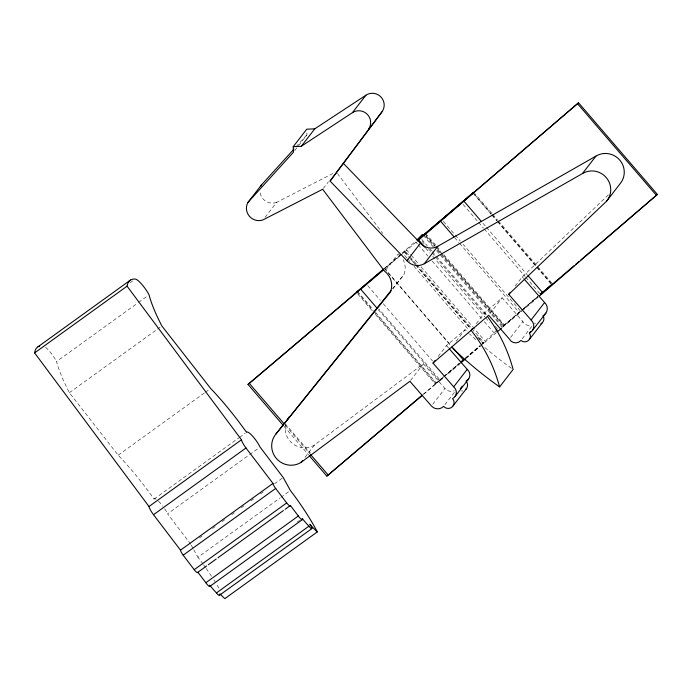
<?xml version="1.0" encoding="UTF-8"?>
<svg xmlns="http://www.w3.org/2000/svg" width="692" height="692" viewBox="0 0 692 692"><rect width="100%" height="100%" fill="white"/><g stroke="black" fill="none" stroke-linecap="round" stroke-linejoin="round"><path stroke-width="0.52" stroke-dasharray="3.46 2.59" d="M375.341 314.393L435.19 383.939L442.802 377.391M294.697 150.614L297.915 146.453M298.555 145.623L306.928 134.81L306.798 131.073M265.097 217.314L276.679 202.341L334.245 172.784M323.294 188.432L328.44 181.78M385.98 269.646L398.211 253.843A17.94 17.603 37.7 0 1 399.673 255.106M393.021 288.676L403.964 274.534A17.94 17.603 37.7 0 0 403.142 259.716M304.982 457.377L314.635 444.904L423.409 363.81L444.93 388.497A8.278 8.122 37.7 0 0 454.324 390.781M410.538 380.453L423.409 363.81M438.148 356.432L446.513 345.619L465.085 329.669A410.391 402.701 37.7 0 0 468.847 333.259M456.071 341.32L465.085 329.669M476.278 323.683L484.642 312.87L502.184 297.802L522.875 321.546A6.963 6.833 37.7 0 0 531.672 324.963M489.953 313.614L502.184 297.802M515.177 286.03L522.252 276.887L609.107 194.21M432.699 404.301L444.93 388.497M444.887 404.682L455.18 391.378M510.653 337.35L522.875 321.546M522.175 338.803L531.828 326.321M392.433 288.841L403.964 274.534M441.461 253.756L503.646 325.465L501.562 326.97M296.107 146.739L306.928 134.81M378.342 309.687L439.602 380.877L440.224 380.202L378.965 309.021M402.26 253.09L415.347 241.456L417.458 243.913M481.113 344.728L497.107 330.119M445.198 375.687L459.791 363.11M538.229 297.11L523.325 309.904M460.163 363.611L446.548 375.384M523.533 308.909L538.039 296.453M496.354 332.662L466.183 358.24M416.264 242.088L400.504 255.435M502.401 327.454L522.512 310.57M520.739 311.089L503.802 325.534A32.706 0.77 -40.7 0 1 503.049 326.503L436.86 249.587M384.32 268.375L401.438 253.782M385.306 268.003L401.135 254.509M443.615 376.699L459.107 363.499M465.629 357.937L480.3 345.429M503.421 325.759L522.356 309.635M523.178 308.935L537.174 297.015M435.225 383.922L443.157 377.192M443.97 376.5L459.445 363.309M465.154 358.447L479.816 345.948M521.56 310.397L537.866 296.496M465.742 358.292L479.997 346.147M503.049 326.503L520.817 311.357L463.078 244.267M399.682 256.135L384.856 268.695L450.336 344.789M423.054 394.449L443.555 377.071M423.755 394.146L440.224 380.202M416.255 263.972L404.993 250.885L404.214 251.533L408.436 256.438M471.883 328.613L483.855 342.523L483.068 343.171L477.437 336.623M500.922 326.555L501.458 326.131L439.498 254.128M442.664 378.611L439.602 380.877M130.07 282.846L132.691 280.952M156.081 499.243A12.084 2.664 54.2 0 0 154.065 499.079A98.255 21.625 54.2 0 0 118.168 455.189L69.382 392.701A106.542 23.45 54.2 0 1 56.562 361.587L137.699 303.035M138.564 302.404L148.166 295.484M69.382 392.701L156.626 329.747M157.499 329.115L160.12 327.221M118.168 455.189L204.547 392.857M205.412 392.234L208.906 389.708M154.065 499.079L239.103 437.673M239.562 437.379L245.21 433.261M190.75 544.249L167.568 513.819L248.705 455.267M249.57 454.635L258.298 448.338M199.469 537.952L202.09 536.066M212.556 528.506L215.177 526.621M222.158 521.586L224.77 519.692M231.751 514.658L234.372 512.772M241.352 507.738L243.965 505.843M250.945 500.809L253.566 498.923M260.547 493.88L263.159 491.995M274.499 483.812L282.353 478.146M203.059 564.101A72.366 15.925 54.2 0 0 197.921 557.242L279.931 498.058M280.805 497.427L289.533 491.13M296.989 522.226L299.601 520.332M522.252 276.887L523.654 278.487M446.513 345.619L448.58 347.99M473.717 192.272L492.029 213.551M492.73 214.364L497.66 220.091M498.361 220.912L537.087 265.918M537.796 266.731L551.879 283.097M474.53 194.4L491.432 214.036M492.133 214.849L497.064 220.584M497.764 221.397L551.282 283.582M472.87 193.033L491.173 214.312M491.882 215.125L496.813 220.86M497.513 221.674L536.239 266.68M536.94 267.493L551.022 283.858M482.938 223.248L485.749 226.526M486.459 227.339L527.295 274.802M463.095 204.425L477.878 221.604M478.587 222.426L483.509 228.152M484.218 228.965L525.055 276.428M525.756 277.241L539.838 293.607M443.364 221.353L460.258 240.989M454.661 237.581L458.891 242.485M459.592 243.307L519.441 312.853M425.571 233.351L436.133 245.625M436.842 246.447L441.063 251.352M443.883 254.63L504.433 324.998M424.784 233.827L435.346 246.101M436.055 246.914L503.854 325.543M425.969 235.747L435.13 246.387M437.941 249.665L440.761 252.935M425.597 236.5L434.04 246.317M423.305 235.306L433.166 246.776M436.687 250.859L438.797 253.324M421.809 239.441L427.44 245.989M430.251 249.258L431.661 250.893M432.37 251.715L435.891 255.806M436.591 256.62L486.58 314.722M422.12 241.378L424.231 243.826M428.452 248.739L431.272 252.009M431.972 252.831L434.792 256.101M435.493 256.922L486.191 315.837M495.342 326.468L498.162 329.747M425.718 248.16L429.94 253.073M432.76 256.343L484.858 316.893M485.568 317.714L489.789 322.619M418.167 244.734L428.019 256.187M432.249 261.1L481.537 318.372M484.348 321.642L494.209 333.103M406.334 249.613L410.555 254.526M411.264 255.339L418.305 263.522M421.117 266.801L485.196 341.26M416.965 264.794L471.174 327.8M404.621 251.949L408.142 256.04M410.953 259.318L415.183 264.223M415.883 265.045L470.802 328.864M478.553 337.86L483.474 343.595M409.136 257.26L414.776 263.808M415.477 264.621L470.396 328.44M406.948 258.064L402.718 253.16A25.232 0.597 -40.7 0 1 404.993 250.885M407.649 258.886L410.468 262.156M413.989 266.247L468.908 330.067M384.51 268.678L450.7 345.593M367.746 285.675L380.418 300.406M383.238 303.676L432.526 360.956M357.418 291.315L372.91 309.315M375.721 312.585L436.28 382.953M356.968 291.808L373.161 310.622M373.862 311.443L435.822 383.446M357.738 293.936L372.53 311.123M285.104 423.668L310.457 453.122M285.242 425.104L309.886 453.744M283.902 426.194L308.546 454.826M337.462 173.502L382.702 233.325M191.26 545.175L193.31 548.886M193.821 549.82L197.921 557.242M482.731 343.595A25.232 0.597 -40.7 0 1 483.855 342.523M314.635 444.904A19.212 18.857 37.7 0 1 285.571 424.663M462.792 390.885A6.038 5.917 37.7 0 1 461.235 390.963M511.423 368.256A410.391 402.701 37.7 0 1 484.365 347.116M475.75 339.59A410.391 402.701 37.7 0 1 469.608 333.968M484.642 312.87A154.921 152.015 37.7 0 1 485.957 314.549M535.547 323.761A5.839 5.726 37.7 0 1 534.397 323M276.679 202.341A12.274 12.049 37.7 0 1 260.019 192.082M45.516 347.272A13.433 2.958 54.2 0 1 56.562 361.587M158.511 501.216A12.084 2.664 54.2 0 1 162.845 506.207M164.687 508.81A12.084 2.664 54.2 0 1 167.568 513.819M203.69 564.966A72.366 15.925 54.2 0 1 205.567 567.587M206.19 568.469A72.366 15.925 54.2 0 1 212.747 578.166M213.889 579.922A72.366 15.925 54.2 0 1 215.004 581.678M217.167 585.173A72.366 15.925 54.2 0 1 219.243 588.624"/><path stroke-width="1.04" d="M283.201 425.372L248.013 384.432L383.394 269.473M309.255 455.647L326.858 476.105L422.241 395.149M417.492 241.015L578.538 102.788L657.4 194.435L539.466 296.003M657.391 194.452L580.623 260.123M453.692 386.828L432.993 363.084L488.664 315.275L509.364 339.019A6.963 6.833 37.7 0 0 520.886 340.464A5.839 5.726 37.7 0 0 529.484 333.086A8.157 8.001 37.7 0 0 531.084 319.981L508.741 294.351L606.547 201.251L620.058 183.787A18.606 18.252 37.7 0 0 595.942 156.115L582.43 173.588L424.265 263.764A13.831 13.572 37.7 0 1 406.939 260.685L330.084 181.053L381.949 111.87A11.729 11.513 37.7 0 0 365.93 95.202L314.791 128.824L301.279 146.297L293.218 146.678L293.408 152.283L247.97 202.375A12.274 12.049 37.7 0 0 263.168 219.814L322.654 189.262L384.691 271.307A17.94 17.603 37.7 0 1 390.444 292.007L275.788 434.195A19.212 18.857 37.7 0 0 301.115 462.368L409.889 381.283L431.41 405.97A8.278 8.122 37.7 0 0 443.598 406.351A6.038 5.917 37.7 0 0 452.058 407.034A6.038 5.917 37.7 0 0 452.585 398.627A7.197 7.058 37.7 0 0 453.692 386.828L467.212 369.364L449.272 348.785M330.084 181.053L381.949 111.87M247.97 202.375L261.481 184.911L293.944 149.126M293.218 146.678L306.729 129.205L314.791 128.824M301.279 146.297L352.41 112.675L365.93 95.202M406.939 260.685L420.459 243.212A13.831 13.572 37.7 0 0 437.785 246.291L595.942 156.115M275.788 434.195L391.075 290.519M424.265 263.764L437.785 246.291M301.115 462.368L302.404 460.708M432.993 363.084L434.931 360.593M472.42 328.674L471.131 330.335A154.921 152.015 37.7 0 1 499.598 386.932L513.118 369.467A154.921 152.015 37.7 0 0 487.886 317.1M508.741 294.351L510.03 292.69M460.31 388.644L462.239 386.153M455.172 396.334L468.692 378.87M453.087 405.875L466.598 388.411M531.084 319.981L544.595 302.516L524.346 279.283M529.484 333.086L530.773 331.416M532.364 330.577L545.876 313.113M529.345 339.504L542.857 322.031A5.839 5.726 37.7 0 0 542.995 315.613M376.932 308.052L360.74 289.23L361.362 288.564L247.995 384.458M416.8 239.968L422.509 234.562L419.3 238.1L424.568 234.112L473.717 192.272L424.94 233.887A32.706 0.77 -40.7 0 1 424.187 234.865L578.538 102.788M465.361 358.94L460.872 362.971M383.429 270.044L360.74 289.23M552.415 284.083L551.922 284.516M357.418 291.315L356.363 292.284L383.844 268.894M540.547 294.429L574.083 265.719M575.718 264.318L578.988 261.515M501.588 328.146L497.531 331.624L496.129 329.989M461.547 361.406L463.995 359.321M540.461 294.212L551.161 285.104M541.127 293.711L551.732 284.68M422.103 395.539L326.858 476.105M461.175 361.977L463.372 360.316M37.982 346.804L130.459 280.07M209.901 585.7A4.775 1.047 54.2 0 1 208.854 586.098A4.775 1.047 54.2 0 1 205.87 582.725L197.886 572.249A5.164 1.133 54.2 0 1 194.21 569.672L183.181 555.183A5.311 1.168 54.2 0 1 180.508 550.157L153.512 514.718A9.117 2.007 54.2 0 1 148.996 506.518L34.6 352.903L127.077 286.168A122.994 27.075 54.2 0 1 135.303 279.066A13.433 2.958 54.2 0 1 149.04 294.853A106.542 23.45 54.2 0 0 161.859 325.967L210.653 388.454A98.255 21.625 54.2 0 1 246.542 432.344A12.084 2.664 54.2 0 1 252.398 435.925A12.084 2.664 54.2 0 1 260.045 447.075L283.227 477.515L290.398 490.507A72.366 15.925 54.2 0 1 317.325 531.906L224.848 598.641A39.444 8.685 54.2 0 1 219.944 593.84M148.996 506.518L241.473 439.783L127.077 286.168M153.512 514.718L245.997 447.983A9.117 2.007 54.2 0 1 241.473 439.783M180.508 550.157L272.985 483.414L245.997 447.983M183.181 555.183L275.658 488.448A5.311 1.168 54.2 0 1 272.985 483.414M194.21 569.672L286.696 502.937A5.164 1.133 54.2 0 0 290.372 505.515L298.347 515.99A4.775 1.047 54.2 0 0 301.548 519.51A4.775 1.047 54.2 0 0 302.222 518.446A28.995 6.384 54.2 0 0 308.935 526.179A4.187 0.926 54.2 0 0 311.91 528.55L219.425 595.293M197.886 572.249L206.614 565.961M208.361 564.698L216.215 559.032M217.954 557.769L283.391 510.549M285.139 509.295L290.372 505.515M205.87 582.725L298.347 515.99M209.892 586.366L302.369 519.623M209.745 585.181A28.995 6.384 54.2 0 0 216.449 592.914L308.935 526.179M343.604 163.589L420.459 243.212M577.535 103.696L656.397 195.334M463.925 201.156L481.528 221.613M527.996 275.615L542.788 292.803M440.579 221.215L453.961 236.759M418.677 239.986L425.009 247.347M453.156 348.059L463.718 360.333M249.328 383.377L283.832 423.469M310.587 454.558L328.19 475.015M275.658 488.448L286.696 502.937M499.598 386.932A410.391 402.701 37.7 0 1 451.565 347.142M582.43 173.588A18.606 18.252 37.7 0 1 606.547 201.251M352.41 112.675A11.729 11.513 37.7 0 1 368.429 129.335M317.325 531.906A39.444 8.685 54.2 0 1 309.843 524.311A4.187 0.926 54.2 0 1 311.91 528.55M465.569 389.561A6.038 5.917 37.7 0 0 466.105 381.162A7.197 7.058 37.7 0 0 467.212 369.364M541.948 323.034A5.839 5.726 37.7 0 1 540.824 323.787M544.595 302.516A8.157 8.001 37.7 0 1 544.094 314.938M260.772 186.399A12.274 12.049 37.7 0 1 261.481 184.911M286.964 420.468A19.212 18.857 37.7 0 1 289.299 416.722M34.6 352.903A122.994 27.075 54.2 0 1 39.686 346.061M219.459 594.938A4.187 0.926 54.2 0 1 216.449 592.914"/></g></svg>
